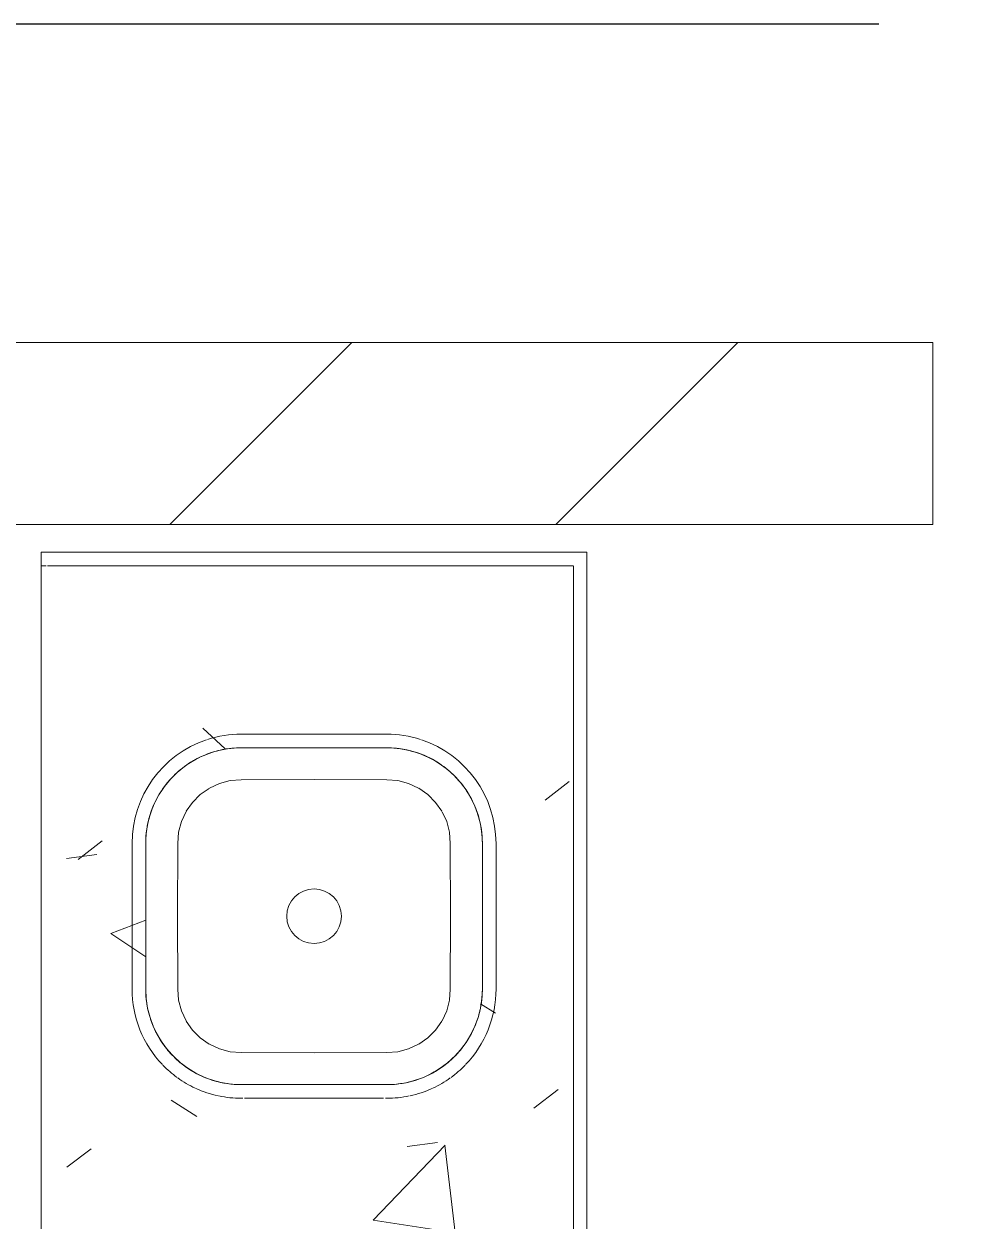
# Model space of a CAD drawing. Header units: millimetres. Extents: x -4000 to 187956, y -58990 to 162485.
# Drawn here: x 3951 to 4981, y 24135 to 25450 of the extents above; entities that cross this region are included whole.
import ezdxf

# ---------------------------------------------------------------- set-up
doc = ezdxf.new("R2010")
doc.units = ezdxf.units.MM
doc.linetypes.add('Grid Line', pattern=[2222.5, 1270, -317.5, 317.5, -317.5])
doc.linetypes.add('Grid Line 12_5mm', pattern=[2150, 1250, -300, 300, -300])
for name, color, linetype, lineweight in [('A-WALL', 113, 'Continuous', 13), ('A-WALL-PATT', 111, 'Continuous', 13), ('P-SANR-FIXT', 6, 'Continuous', 9), ('S-GRID', 1, 'Continuous', 30)]:
    doc.layers.add(name, color=color, linetype=linetype, lineweight=lineweight)
pattern_1 = [(320, (-23669.94, 3969.8), (-63.756, -728.737), [76.2, -838.2]), (265, (-23669.94, 3969.8), (764.228, 140.972), [60.96, -670.56]), (10.451, (-23675.25, 3909.05), (700.467, -587.77), [64.76, -712.36]), (316.184, (-23466.7, 3969.8), (-168.17, -1084.316), [114.3, -1257.3]), (6.636, (-23480.8, 3879.4), (989.71, -949.61), [97.14, -1068.54]), (261.184, (-23466.7, 3969.8), (989.7, -949.62), [91.44, -1005.84]), (291, (-23517.54, 3868.2), (-409.06, -606.458), [76.2, -838.2]), (236, (-23517.54, 3868.2), (736.753, -247.208), [60.96, -670.56]), (341.451, (-23551.6, 3817.64), (327.685, -853.668), [64.76, -712.36]), (307.5, (-23669.94, 3969.78), (338.22, -12.3547), [33.528, -628.904, 33.528, -647.192, -673.1]), (307.5, (-23669.94, 3969.78), (338.22, -12.3547), [-1343.152, 33.528, -639.572]), (277.5, (-23669.94, 3969.78), (400.722, -267.279), [33.528, -354.584, 33.528, -870.204]), (277.5, (-23669.94, 3969.78), (400.722, -267.279), [-421.64, -613.664, 33.528, -223.012]), (237.5, (-23669.94, 4196.35), (-22.9153, -542.3633), [33.528, -220.472, 33.528, -1810.512]), (237.5, (-23669.94, 4196.35), (-22.9153, -542.3633), [-287.528, -758.952, 33.528, -1018.032]), (227.5, (-23669.94, 4297.95), (101.707, -592.517), [33.528, -296.672, 33.528, -1239.52]), (227.5, (-23669.94, 4297.95), (101.707, -592.517), [-363.728, -492.76, 33.528, -713.232])]

# ---------------------------------------------------------------- blocks, each defined once
blk = doc.blocks.new('PLM-ClinicSink3Basin - PLM-ClinicSink3Basin-764686-FFS - TANG 1')
at = {"layer": 'P-SANR-FIXT'}
h = blk.add_hatch(dxfattribs=at)
h.set_pattern_fill('FP_37', color=256, style=0, pattern_type=2)
h.set_pattern_definition(pattern_1)
h.paths.add_polyline_path([(-849.8, 0), (-849.8, -600), (1200, -600), (1200, 0), (1185, 0), (1185, -585), (-834.8, -585), (-834.8, 0)])
h = blk.add_hatch(dxfattribs=at)
h.set_pattern_fill('FP_37', color=256, style=0, pattern_type=2)
h.set_pattern_definition(pattern_1)
h.paths.add_polyline_path([(-849.8, -600), (1200, -600), (1200, 0), (-849.8, 0)])
h.paths.add_polyline_path([(-585, -220), (-581.4, -192.8), (-570.9, -167.5), (-554.2, -145.8), (-532.5, -129.1), (-507.2, -118.6), (-480, -115), (-320, -115), (-292.8, -118.6), (-267.5, -129.1), (-245.8, -145.8), (-229.1, -167.5), (-218.6, -192.8), (-215, -220), (-215, -380), (-218.6, -407.2), (-229.1, -432.5), (-245.8, -454.2), (-267.5, -470.9), (-292.8, -481.4), (-320, -485), (-480, -485), (-507.2, -481.4), (-532.5, -470.9), (-554.2, -454.2), (-570.9, -432.5), (-581.4, -407.2), (-585, -380), (-585, -271)])
h.paths.add_polyline_path([(113.8, -300), (116.7, -277.7), (125.3, -256.9), (139, -239), (156.9, -225.3), (177.7, -216.7), (200, -213.8), (222.3, -216.7), (243.1, -225.3), (261, -239), (274.7, -256.9), (283.3, -277.7), (286.2, -300), (283.3, -322.3), (274.7, -343.1), (261, -361), (243.1, -374.7), (222.3, -383.3), (200, -386.2), (177.7, -383.3), (156.9, -374.7), (139, -361), (125.3, -343.1), (116.7, -322.3)])
h.paths.add_polyline_path([(615, -271), (615, -220), (618.6, -192.8), (629.1, -167.5), (645.8, -145.8), (667.5, -129.1), (692.8, -118.6), (720, -115), (880, -115), (907.2, -118.6), (932.5, -129.1), (954.2, -145.8), (970.9, -167.5), (981.4, -192.8), (985, -220), (985, -380), (981.4, -407.2), (970.9, -432.5), (954.2, -454.2), (932.5, -470.9), (907.2, -481.4), (880, -485), (720, -485), (692.8, -481.4), (667.5, -470.9), (645.8, -454.2), (629.1, -432.5), (618.6, -407.2), (615, -380)])
for p, q in [((1200, 0), (-849.8, 0)), ((-849.8, 0), (1200, 0)), ((1185, 0), (1200, 0)), ((1200, 0), (1185, 0)), ((1185, 0), (1185, -3.5)), ((1185, -3.5), (1185, 0)), ((1200, -600), (1200, 0)), ((1200, -600), (1200, 0)), ((1200, -600), (1200, 0)), ((1200, 0), (1200, -600)), ((1185, -3.6), (1185, -5.4)), ((1185, -5.4), (1185, -3.6)), ((1185, -7.2), (1185, -584.7)), ((1185, -584.7), (1185, -7.2)), ((720, -100), (880, -100)), ((880, -115), (720, -115)), ((720, -115), (880, -115)), ((880, -115), (720, -115)), ((600, -221.6), (600, -220)), ((615, -220), (615, -380)), ((615, -380), (615, -220)), ((615, -220), (615, -380)), ((985, -380), (985, -220)), ((985, -220), (985, -380)), ((985, -380), (985, -220)), ((1000, -220), (1000, -380)), ((600, -376.4), (600, -223.6)), ((600, -380), (600, -378.4)), ((693.9, -481.7), (698, -482.7)), ((720, -485), (880, -485)), ((880, -485), (720, -485)), ((720, -485), (880, -485)), ((880, -500), (720, -500)), ((1185, -585), (-834.8, -585)), ((-834.8, -585), (1185, -585)), ((1200, -600), (-849.8, -600)), ((-849.8, -600), (1200, -600)), ((-849.8, -600), (1200, -600)), ((1200, -600), (-849.8, -600))]:
    blk.add_line(p, q, dxfattribs=at)
at = {"layer": 'P-SANR-FIXT', "flags": 128}
for points in [[(699.1, -117.1), (695, -118), (691, -119.1), (687.6, -120.2)], [(720, -115), (715.8, -115.1), (711.6, -115.3), (707.4, -115.8), (703.3, -116.3), (699.3, -117.1)], [(906.1, -118.3), (902, -117.3), (897.8, -116.5), (893.7, -115.9), (889.5, -115.4), (885.3, -115.1), (881.1, -115), (880, -115)], [(667.5, -129.1), (664.2, -131), (660.7, -133.3), (658.3, -135.1)], [(687, -120.3), (683, -121.7), (679.1, -123.3), (675.3, -125), (671.5, -126.9), (667.8, -128.9)], [(932.5, -129.1), (929.5, -127.4), (925.7, -125.5), (921.9, -123.7), (918, -122.1), (914.1, -120.7), (910.1, -119.4), (907.2, -118.6)], [(953.2, -144.7), (950.1, -141.8), (946.9, -139.1), (943.6, -136.5), (940.2, -134), (936.7, -131.6), (933.2, -129.4)], [(657.3, -135.8), (654, -138.4), (650.8, -141.1), (647.7, -143.9), (645.8, -145.8)], [(644.7, -146.8), (641.8, -149.9), (639.1, -153.1), (636.5, -156.4), (634, -159.8), (631.6, -163.3), (629.4, -166.8)], [(720, -150.3), (707.8, -151.1), (696, -154.2), (685.2, -159.3)], [(880, -150.3), (800, -150), (720, -150.3)], [(914.9, -159.3), (904, -154.2), (892.2, -151.1), (880, -150.3)], [(964.2, -157.3), (961.6, -154), (958.9, -150.8), (956.1, -147.7), (954.2, -145.8)], [(629.1, -167.5), (627.4, -170.5), (625.5, -174.3), (623.7, -178.1), (622.1, -182), (620.7, -185.9), (619.4, -189.9), (618.6, -192.8)], [(684.7, -159.6), (675, -166.4), (666.4, -175), (659.5, -184.7)], [(940.4, -184.7), (933.6, -175), (925, -166.4), (915.3, -159.5)], [(970.9, -167.5), (969, -164.2), (966.7, -160.7), (964.9, -158.3)], [(979.7, -187), (978.3, -183), (976.7, -179.1), (975, -175.3), (973.1, -171.5), (971.1, -167.8)], [(618.3, -193.9), (617.3, -198), (616.5, -202.2), (615.9, -206.3), (615.4, -210.5), (615.1, -214.7), (615, -218.9), (615, -220)], [(659.3, -185.1), (654.2, -196), (651.1, -207.8), (650.3, -220)], [(949.7, -220), (948.9, -207.8), (945.8, -196), (940.7, -185.2)], [(985, -220), (984.9, -215.8), (984.7, -211.6), (984.2, -207.4), (983.7, -203.3), (982.9, -199.1), (982, -195), (980.9, -191), (979.8, -187.6)], [(650.3, -220), (650, -300), (650.3, -380)], [(949.7, -380), (950, -300), (949.7, -220)], [(615, -380), (615.1, -384.2), (615.3, -388.4), (615.8, -392.6), (616.3, -396.7), (617.1, -400.9), (618, -405), (619.1, -409), (620.2, -412.4)], [(650.3, -380), (651.1, -392.2), (654.2, -404), (659.3, -414.8)], [(940.7, -414.9), (945.8, -404), (948.9, -392.2), (949.7, -380)], [(981.7, -406.1), (982.7, -402), (983.5, -397.8), (984.1, -393.7), (984.6, -389.5), (984.9, -385.3), (985, -381.1), (985, -380)], [(970.9, -432.5), (972.6, -429.5), (974.5, -425.7), (976.3, -421.9), (977.9, -418), (979.3, -414.1), (980.6, -410.1), (981.4, -407.2)], [(620.3, -413), (621.7, -417), (623.3, -420.9), (625, -424.7), (626.9, -428.5), (628.9, -432.2)], [(659.6, -415.3), (666.4, -425), (675, -433.6), (684.7, -440.5)], [(915.3, -440.4), (925, -433.6), (933.6, -425), (940.5, -415.3)], [(629.1, -432.5), (631, -435.8), (633.3, -439.3), (635.1, -441.7)], [(955.3, -453.2), (958.2, -450.1), (960.9, -446.9), (963.5, -443.6), (966, -440.2), (968.4, -436.7), (970.6, -433.2)], [(635.8, -442.7), (638.4, -446), (641.1, -449.2), (643.9, -452.3), (645.8, -454.2)], [(685.1, -440.7), (696, -445.8), (707.8, -448.9), (720, -449.7)], [(880, -449.7), (892.2, -448.9), (904, -445.8), (914.8, -440.7)], [(646.8, -455.3), (649.9, -458.2), (653.1, -460.9), (656.4, -463.5), (659.8, -466), (663.3, -468.4), (666.8, -470.6)], [(720, -449.7), (800, -450), (880, -449.7)], [(942.7, -464.2), (946, -461.6), (949.2, -458.9), (952.3, -456.1), (954.2, -454.2)], [(667.5, -470.9), (670.5, -472.6), (674.3, -474.5), (678.1, -476.3), (682, -477.9), (685.9, -479.3), (689.9, -480.6), (692.8, -481.4)], [(913, -479.7), (917, -478.3), (920.9, -476.7), (924.7, -475), (928.5, -473.1), (932.2, -471.1)], [(932.5, -470.9), (935.8, -469), (939.3, -466.7), (941.7, -464.9)], [(698.9, -482.8), (702.2, -483.5), (706.3, -484.1), (710.5, -484.6), (714.7, -484.9), (718.9, -485), (720, -485)], [(880, -485), (884.2, -484.9), (888.4, -484.7), (892.6, -484.2), (896.7, -483.7), (900.9, -482.9), (905, -482), (909, -480.9), (912.4, -479.8)]]:
    blk.add_lwpolyline(points, dxfattribs=at)
at = {"layer": 'P-SANR-FIXT'}
for centre, radius, start, end in [((720, -220), 120, 90, 133.7975), ((880, -220), 120, 18.4832, 90), ((720, -220), 105, 90, 180), ((720, -220), 105, 90, 180), ((720, -220), 105, 90, 106.6513), ((880, -220), 105, 73.3487, 90), ((880, -220), 105, 0, 90), ((880, -220), 105, 0, 90), ((720, -220), 105, 112.0128, 123.4073), ((720, -220), 105, 106.6513, 112.0128), ((880, -220), 105, 67.9872, 73.3487), ((880, -220), 105, 56.5927, 67.9872), ((720, -220), 120, 134.1886, 144), ((720, -220), 105, 129.6198, 140.3802), ((720, -220), 105, 123.4073, 129.6198), ((880, -220), 105, 50.3802, 56.5927), ((880, -220), 105, 39.6198, 50.3802), ((720, -220), 120, 144.4791, 155.0425), ((720, -220), 105, 140.3802, 146.5927), ((880, -220), 105, 33.4073, 39.6198), ((720, -220), 120, 155.4838, 167.7223), ((720, -220), 105, 146.5927, 157.9872), ((880, -220), 105, 22.0128, 33.4073), ((720, -220), 105, 157.9872, 163.3487), ((880, -220), 105, 16.6513, 22.0128), ((880, -220), 120, 0, 18), ((720, -220), 120, 168.1383, 180), ((720, -220), 105, 163.3487, 180), ((880, -220), 105, 360, 16.6513), ((800, -300), 30, 0, 180), ((800, -300), 30, 360, 180), ((800, -300), 30, 180, 360), ((800, -300), 30, 180, 360), ((720, -380), 120, 180, 191.8617), ((720, -380), 105, 180, 196.6513), ((720, -380), 105, 180, 270), ((720, -380), 105, 180, 270), ((880, -380), 105, 270, 0), ((880, -380), 105, 270, 0), ((880, -380), 105, 343.3487, 360), ((880, -380), 120, 342, 0), ((720, -380), 120, 192.2777, 204.5162), ((720, -380), 105, 196.6513, 202.0128), ((720, -380), 105, 202.0128, 213.4073), ((880, -380), 120, 270, 341.5168), ((880, -380), 105, 326.5927, 337.9872), ((880, -380), 105, 337.9872, 343.3487), ((720, -380), 120, 204.9575, 215.5209), ((720, -380), 105, 213.4073, 219.6198), ((720, -380), 105, 219.6198, 230.3802), ((880, -380), 105, 309.6198, 320.3802), ((880, -380), 105, 320.3802, 326.5927), ((720, -380), 120, 216, 225.8114), ((720, -380), 120, 226.2025, 270), ((720, -380), 105, 230.3802, 236.5927), ((720, -380), 105, 236.5927, 247.9872), ((880, -380), 105, 292.0128, 303.4073), ((880, -380), 105, 303.4073, 309.6198), ((720, -380), 105, 247.9872, 253.3487), ((720, -380), 105, 253.3487, 270), ((880, -380), 105, 270, 286.6513), ((880, -380), 105, 286.6513, 292.0128)]:
    blk.add_arc(centre, radius, start, end, dxfattribs=at)
blk = doc.blocks.new('CMF2_NHAXUONG_A_rvt-1-FFS - TANG 1')
at = {"layer": 'A-WALL-PATT', "lineweight": 9}
h = blk.add_hatch(dxfattribs=at)
h.set_pattern_fill('FP_12', color=250, style=0, pattern_type=2)
h.set_pattern_definition([(45, (0, 0), (-212.132, 212.132), [])])
h.paths.add_polyline_path([(3957.4, 24900.1), (4949.8, 24900.1), (4949.8, 25100.1), (499.8, 25100.1), (499.8, 24900.1), (3390.5, 24900.1)])
at = {"layer": 'A-WALL', "color": 50, "lineweight": 15}
for p, q in [((4949.8, 25100.1), (499.8, 25100.1)), ((4949.8, 24900.1), (4949.8, 25100.1)), ((499.8, 24900.1), (4949.8, 24900.1))]:
    blk.add_line(p, q, dxfattribs=at)
at = {"layer": 'A-WALL', "color": 35, "lineweight": 15}
for p, q in [((4949.8, 25100.1), (499.8, 25100.1)), ((4949.8, 25100.1), (4949.8, 24900.1)), ((499.8, 24900.1), (4949.8, 24900.1))]:
    blk.add_line(p, q, dxfattribs=at)
at = {"layer": 'S-GRID', "linetype": 'Grid Line 12_5mm', "lineweight": 9}
blk.add_line((-824.3, 25450), (183641.1, 25450), dxfattribs=at)
at = {"layer": 'P-SANR-FIXT', "color": 250, "lineweight": 9, "rotation": 89.99999999999986}
blk.add_blockref('PLM-ClinicSink3Basin - PLM-ClinicSink3Basin-764686-FFS - TANG 1', (3969.8, 23669.9), dxfattribs=at)

msp = doc.modelspace()

# ---------------------------------------------------------------- block references
at = {"lineweight": 5}
msp.add_blockref('CMF2_NHAXUONG_A_rvt-1-FFS - TANG 1', (0, 0), dxfattribs=at)

# ---------------------------------------------------------------- next in the draw order: linework, layer by layer
at = {"layer": 'S-GRID', "linetype": 'Grid Line'}
msp.add_line((-824.3, 25450), (183641.1, 25450), dxfattribs=at)

doc.saveas('drawing.dxf')
